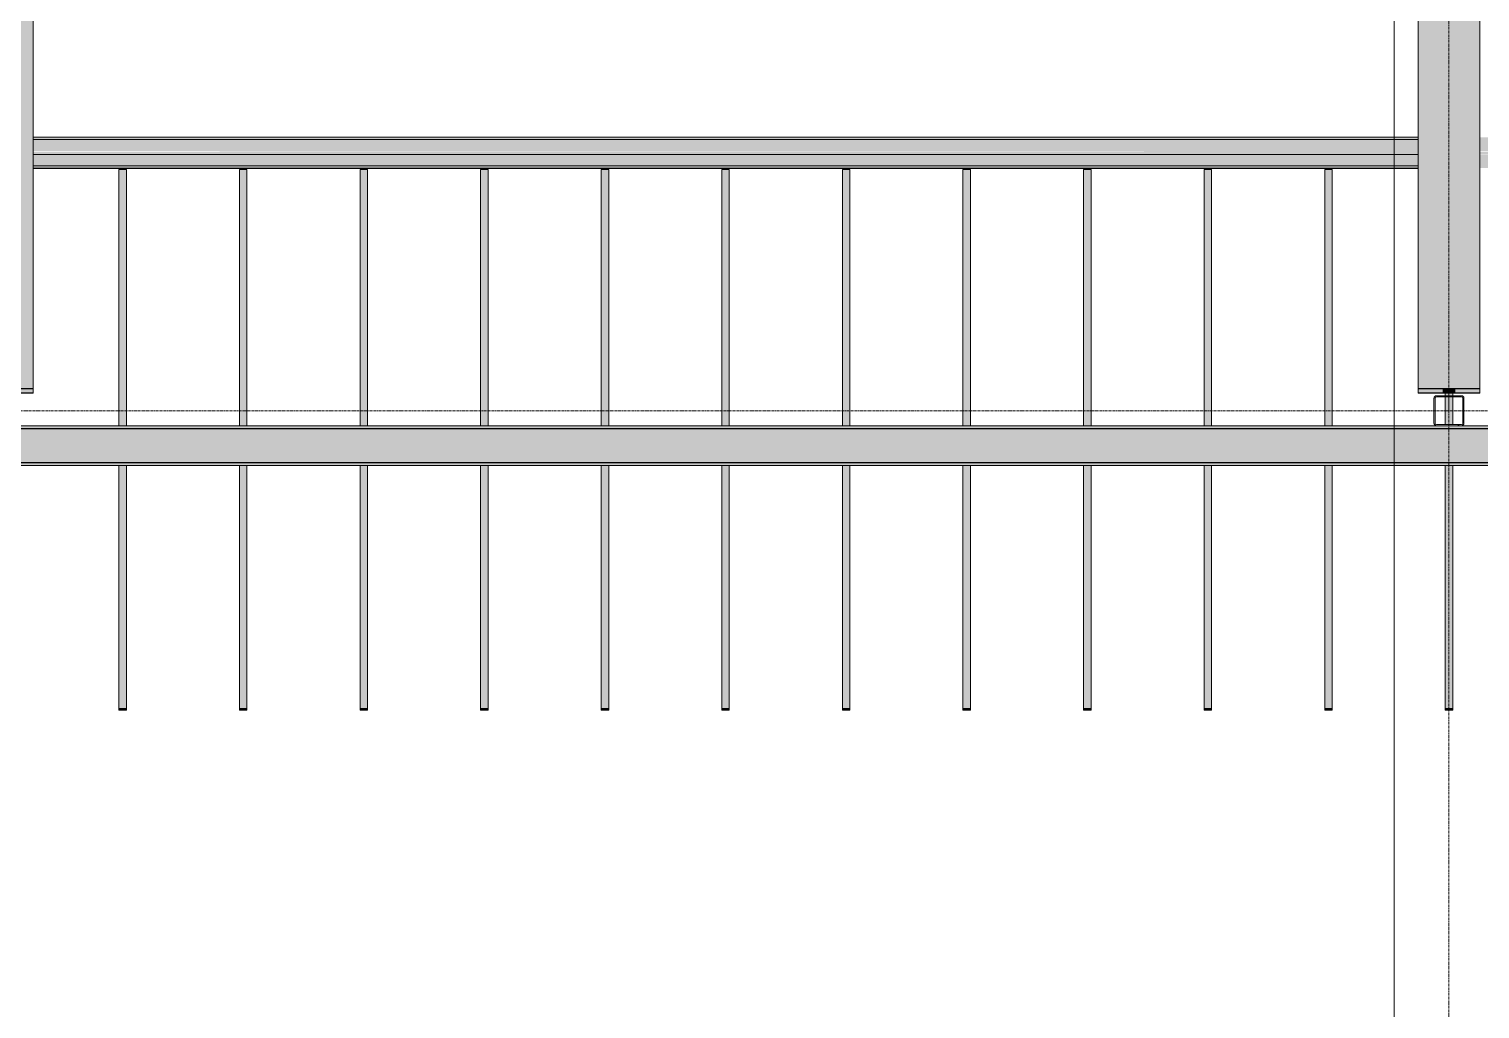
# Model space of a CAD drawing. Header units: inches. Extents: x 20139 to 37433, y -23296 to -20170.
# Drawn here: x 25117.8 to 25408.1, y -22904.1 to -22707.9 of the extents above; entities that cross this region are included whole.
import ezdxf

# ---------------------------------------------------------------- set-up
doc = ezdxf.new("R2010")
doc.units = ezdxf.units.IN
doc.header["$MEASUREMENT"] = 0
doc.linetypes.add('Grid Line 1_2_', pattern=[0.875, 0.5, -0.125, 0.125, -0.125])
for name, color, linetype, lineweight in [('G-ANNO-SYMB', 111, 'Continuous', 9), ('S-BEAM', 12, 'Continuous', 9), ('S-COLS', 52, 'Continuous', 9), ('S-GRID', 1, 'Continuous', 9)]:
    doc.layers.add(name, color=color, linetype=linetype, lineweight=lineweight)

# ---------------------------------------------------------------- blocks, each defined once
blk = doc.blocks.new('HSS-Hollow Structural Section-Column - HSS6X6X1_4-V8-Structural Framing')
at = {"layer": 'S-COLS'}
h = blk.add_hatch(dxfattribs=at)
h.set_pattern_fill('FP_5', color=256, style=0, pattern_type=2)
h.set_pattern_definition([(225, (25401.89, -22784.303), (23.758788, -23.758788), []), (225, (25401.89, -22820.303), (23.758788, -23.758788), [])])
h.paths.add_polyline_path([(-2.53, 3), (-2.86, 2.86), (-3, 2.53), (-2.7, 2.7)], flags=0)
h.paths.add_polyline_path([(2.53, 3), (2.7, 2.7), (3, 2.53), (2.86, 2.86)], flags=0)
h.paths.add_polyline_path([(-2.53, 3), (-2.53, 2.77), (2.53, 2.77), (2.53, 3)], flags=0)
h.paths.add_polyline_path([(-3, -2.53), (-2.86, -2.86), (-2.53, -3), (-2.7, -2.7)], flags=0)
h.paths.add_polyline_path([(-3, 2.53), (-3, -2.53), (-2.77, -2.53), (-2.77, 2.53)], flags=0)
h.paths.add_polyline_path([(3, -2.53), (2.7, -2.7), (2.53, -3), (2.86, -2.86)], flags=0)
h.paths.add_polyline_path([(2.77, 2.53), (2.77, -2.53), (3, -2.53), (3, 2.53)], flags=0)
h.paths.add_polyline_path([(-2.53, -2.77), (-2.53, -3), (2.53, -3), (2.53, -2.77)], flags=0)
at = {"layer": 'S-COLS', "lineweight": 15}
for p, q in [((-2.53, 3), (2.53, 3)), ((-3, -2.53), (-3, 2.53)), ((-2.77, 2.53), (-2.77, -2.53)), ((2.53, 2.77), (-2.53, 2.77)), ((2.77, -2.53), (2.77, 2.53)), ((3, 2.53), (3, -2.53)), ((-2.53, -2.77), (2.53, -2.77)), ((2.53, -3), (-2.53, -3))]:
    blk.add_line(p, q, dxfattribs=at)
for centre, radius, start, end in [((-2.53, 2.53), 0.466, 90, 180), ((2.53, 2.53), 0.466, 360, 90), ((-2.53, 2.53), 0.233, 90, 180), ((2.53, 2.53), 0.233, 0, 90), ((-2.53, -2.53), 0.466, 180, 270), ((-2.53, -2.53), 0.233, 180, 270), ((2.53, -2.53), 0.466, 270, 360), ((2.53, -2.53), 0.233, 270, 360)]:
    blk.add_arc(centre, radius, start, end, dxfattribs=at)
blk = doc.blocks.new('W-Wide Flange - W21X166-782557-Structural Framing')
at = {"layer": 'S-BEAM'}
for points in [[(23668.28, -22779.87), (23671.09, -22779.87), (23671.09, -22368.05), (23658.69, -22368.05), (23658.69, -22779.87)], [(23663.63, -22780.75), (23663.63, -22779.92), (23658.69, -22779.92), (23658.69, -22780.75)], [(23663.63, -22780.75), (23664.52, -22780.71), (23664.48, -22779.92), (23663.63, -22779.92), (23663.63, -22780.75)], [(23665.27, -22780.71), (23665.27, -22779.96), (23664.52, -22779.96), (23664.52, -22780.71)], [(23671.09, -22780.75), (23671.09, -22779.92), (23666.16, -22779.92), (23666.16, -22780.75), (23668.28, -22780.75)]]:
    blk.add_hatch(color=256, dxfattribs=at).paths.add_polyline_path(points, flags=0)
h = blk.add_hatch(color=256, dxfattribs=at)
h.paths.add_polyline_path([(23665.53, -22779.92), (23665.27, -22779.96), (23665.3, -22780.72), (23665.53, -22780.74)], flags=0)
h.paths.add_polyline_path([(23665.71, -22779.92), (23665.53, -22779.92), (23665.53, -22780.74), (23665.71, -22780.74)], flags=0)
h.paths.add_polyline_path([(23666.16, -22780.75), (23666.15, -22779.92), (23665.71, -22779.92), (23665.71, -22780.74), (23665.92, -22780.75)], flags=0)
for p, q in [((23658.69, -22779.87), (23658.69, -22368.05)), ((23671.09, -22779.87), (23671.09, -22368.05)), ((23658.69, -22779.92), (23658.69, -22779.87)), ((23658.69, -22779.87), (23671.09, -22779.87)), ((23663.63, -22779.92), (23658.69, -22779.92)), ((23658.69, -22780.75), (23658.69, -22779.92)), ((23658.69, -22780.8), (23658.69, -22780.75)), ((23658.69, -22780.75), (23663.63, -22780.75)), ((23671.09, -22780.8), (23658.69, -22780.8)), ((23664.52, -22780.71), (23664.52, -22779.96)), ((23665.27, -22779.96), (23665.27, -22780.71)), ((23671.09, -22779.92), (23666.16, -22779.92)), ((23666.16, -22780.75), (23671.09, -22780.75)), ((23671.09, -22779.87), (23671.09, -22779.92)), ((23671.09, -22780.75), (23671.09, -22779.92)), ((23671.09, -22780.75), (23671.09, -22780.8))]:
    blk.add_line(p, q, dxfattribs=at)
for centre, start_param, end_param in [((23663.63, -22779.96), 0, 1.570796), ((23663.63, -22780.71), 4.712389, 6.283185), ((23666.16, -22779.96), 1.570796, 3.141593), ((23666.16, -22780.71), 3.141593, 4.712389)]:
    blk.add_ellipse(centre, major_axis=(0.89, 0), ratio=0.041631, start_param=start_param, end_param=end_param, dxfattribs=at)
blk = doc.blocks.new('Girt_C - 8_D-757212-Structural Framing')
at = {"layer": 'S-BEAM'}
for points in [[(26260.33, -22787.88), (26266.89, -22787.88), (26266.89, -22787.3), (24627.39, -22787.3), (24627.39, -22787.88), (26225.77, -22787.88)], [(24627.39, -22794.66), (26266.89, -22794.66), (26266.89, -22787.95), (24627.39, -22787.95)], [(26260.33, -22795.3), (26266.89, -22795.3), (26266.89, -22794.73), (24627.39, -22794.73), (24627.39, -22795.3), (26225.77, -22795.3)]]:
    blk.add_hatch(color=256, dxfattribs=at).paths.add_polyline_path(points, flags=0)
for p, q in [((24627.39, -22787.88), (26266.89, -22787.88)), ((24627.39, -22787.95), (26266.89, -22787.95)), ((25399.36, -22787.3), (25114.92, -22787.3)), ((25688.86, -22787.3), (25404.42, -22787.3)), ((24627.39, -22794.66), (26266.89, -22794.66)), ((24627.39, -22794.73), (26266.89, -22794.73)), ((24627.39, -22795.3), (26266.89, -22795.3))]:
    blk.add_line(p, q, dxfattribs=at)
blk = doc.blocks.new('Dimension Lumber - 2x8-835966-Structural Framing')
at = {"layer": 'S-BEAM'}
h = blk.add_hatch(color=256, dxfattribs=at)
h.paths.add_polyline_path([(22821.27, -22843.93), (22821.27, -22795.3), (22819.77, -22795.3), (22819.77, -22843.93)], flags=0)
h.paths.add_polyline_path([(22819.77, -22787.3), (22821.27, -22787.3), (22821.27, -22736.04), (22819.77, -22736.04), (22819.77, -22762.9)], flags=0)
blk.add_hatch(color=256, dxfattribs=at).paths.add_polyline_path([(22821.27, -22844.23), (22821.27, -22843.93), (22819.77, -22843.93), (22819.77, -22844.23)], flags=0)
for p, q in [((22821.27, -22736.04), (22819.77, -22736.04)), ((22819.77, -22787.3), (22819.77, -22736.04)), ((22821.27, -22787.3), (22821.27, -22736.04)), ((22819.77, -22843.93), (22819.77, -22795.3)), ((22821.27, -22843.93), (22821.27, -22795.3)), ((22819.77, -22844.23), (22819.77, -22843.93)), ((22819.77, -22843.93), (22821.27, -22843.93)), ((22821.27, -22844.23), (22819.77, -22844.23)), ((22821.27, -22843.93), (22821.27, -22844.23))]:
    blk.add_line(p, q, dxfattribs=at)
blk = doc.blocks.new('Dimension Lumber - 2x8-V37-Structural Framing')
at = {"layer": 'S-BEAM'}
h = blk.add_hatch(color=256, dxfattribs=at)
h.paths.add_polyline_path([(23086.64, -22843.93), (23086.64, -22795.3), (23085.14, -22795.3), (23085.14, -22843.93)], flags=0)
h.paths.add_polyline_path([(23086.64, -22787.07), (23086.64, -22781.54), (23085.14, -22781.54), (23085.14, -22787.07)], flags=0)
h.paths.add_polyline_path([(23086.64, -22781.3), (23086.64, -22780.8), (23085.14, -22780.8), (23085.14, -22781.3), (23086.53, -22781.3)], flags=0)
blk.add_hatch(color=256, dxfattribs=at).paths.add_polyline_path([(23086.64, -22844.23), (23086.64, -22843.93), (23085.14, -22843.93), (23085.14, -22844.23)], flags=0)
for p, q in [((23085.14, -22781.3), (23085.14, -22780.8)), ((23085.14, -22787.07), (23085.14, -22781.54)), ((23086.64, -22781.3), (23086.64, -22780.8)), ((23086.64, -22787.07), (23086.64, -22781.54)), ((23085.14, -22843.93), (23085.14, -22795.3)), ((23086.64, -22843.93), (23086.64, -22795.3)), ((23085.14, -22844.23), (23085.14, -22843.93)), ((23085.14, -22843.93), (23086.64, -22843.93)), ((23086.64, -22844.23), (23085.14, -22844.23)), ((23086.64, -22843.93), (23086.64, -22844.23))]:
    blk.add_line(p, q, dxfattribs=at)
blk = doc.blocks.new('Girt_Z - 8_D-834910-Structural Framing')
at = {"layer": 'S-BEAM'}
h = blk.add_hatch(color=256, dxfattribs=at)
h.paths.add_polyline_path([(25974.69, -22730.04), (25974.69, -22729.58), (25697.59, -22729.58), (25697.59, -22730.04), (25949.28, -22730.04)], flags=0)
h.paths.add_polyline_path([(25685.19, -22730.04), (25685.19, -22729.58), (25408.09, -22729.58), (25408.09, -22730.04), (25672.8, -22730.04)], flags=0)
h.paths.add_polyline_path([(25395.69, -22730.04), (25395.69, -22729.58), (25118.59, -22729.58), (25118.59, -22730.04), (25327.19, -22730.04)], flags=0)
h.paths.add_polyline_path([(25106.19, -22730.04), (25106.19, -22729.58), (24829.09, -22729.58), (24829.09, -22730.04), (25050.71, -22730.04)], flags=0)
h.paths.add_polyline_path([(24816.69, -22730.04), (24816.69, -22729.58), (24539.59, -22729.58), (24539.59, -22730.04), (24774.22, -22730.04)], flags=0)
h.paths.add_polyline_path([(24527.19, -22730.04), (24527.19, -22729.58), (24250.09, -22729.58), (24250.09, -22730.04), (24497.74, -22730.04)], flags=0)
h = blk.add_hatch(color=256, dxfattribs=at)
h.paths.add_polyline_path([(25974.69, -22732.4), (25974.69, -22730.04), (25697.59, -22730.04), (25697.59, -22732.4), (25949.28, -22732.4)], flags=0)
h.paths.add_polyline_path([(25685.19, -22732.4), (25685.19, -22730.04), (25408.09, -22730.04), (25408.09, -22732.4), (25672.8, -22732.4)], flags=0)
h.paths.add_polyline_path([(25395.69, -22732.4), (25395.69, -22730.04), (25118.59, -22730.04), (25118.59, -22732.4), (25327.19, -22732.4)], flags=0)
h.paths.add_polyline_path([(25106.19, -22732.4), (25106.19, -22730.04), (24829.09, -22730.04), (24829.09, -22732.4), (25050.71, -22732.4)], flags=0)
h.paths.add_polyline_path([(24816.69, -22732.4), (24816.69, -22730.04), (24539.59, -22730.04), (24539.59, -22732.4), (24774.22, -22732.4)], flags=0)
h.paths.add_polyline_path([(24527.19, -22732.4), (24527.19, -22730.04), (24250.09, -22730.04), (24250.09, -22732.4), (24497.74, -22732.4)], flags=0)
h = blk.add_hatch(color=256, dxfattribs=at)
h.paths.add_polyline_path([(25949.28, -22732.6), (25974.69, -22732.5), (25974.69, -22732.4), (25697.59, -22732.5), (25697.59, -22732.6), (25880.16, -22732.6)], flags=0)
h.paths.add_polyline_path([(25685.19, -22732.6), (25685.19, -22732.4), (25408.09, -22732.5), (25408.09, -22732.6), (25672.8, -22732.6)], flags=0)
h.paths.add_polyline_path([(25395.69, -22732.6), (25395.69, -22732.4), (25118.59, -22732.5), (25118.59, -22732.6), (25327.19, -22732.6)], flags=0)
h.paths.add_polyline_path([(25106.19, -22732.6), (25106.19, -22732.4), (24829.09, -22732.5), (24829.09, -22732.6), (25050.71, -22732.6)], flags=0)
h.paths.add_polyline_path([(24816.69, -22732.6), (24816.69, -22732.4), (24539.59, -22732.51), (24539.59, -22732.6), (24774.22, -22732.6)], flags=0)
h.paths.add_polyline_path([(24527.19, -22732.6), (24527.19, -22732.4), (24250.09, -22732.5), (24250.09, -22732.6), (24497.74, -22732.6)], flags=0)
h = blk.add_hatch(color=256, dxfattribs=at)
h.paths.add_polyline_path([(25974.69, -22732.91), (25974.69, -22732.6), (25697.59, -22732.6), (25697.59, -22732.91), (25949.28, -22732.91)], flags=0)
h.paths.add_polyline_path([(25685.19, -22732.91), (25685.19, -22732.6), (25408.09, -22732.6), (25408.09, -22732.91), (25672.8, -22732.91)], flags=0)
h.paths.add_polyline_path([(25395.69, -22732.91), (25395.69, -22732.6), (25118.59, -22732.6), (25118.59, -22732.91), (25327.19, -22732.91)], flags=0)
h.paths.add_polyline_path([(25106.19, -22732.91), (25106.19, -22732.6), (24829.09, -22732.6), (24829.09, -22732.91), (25050.71, -22732.91)], flags=0)
h.paths.add_polyline_path([(24816.69, -22732.91), (24816.69, -22732.6), (24539.59, -22732.6), (24539.59, -22732.91), (24774.22, -22732.91)], flags=0)
h.paths.add_polyline_path([(24527.19, -22732.91), (24527.19, -22732.6), (24250.09, -22732.6), (24250.09, -22732.91), (24497.74, -22732.91)], flags=0)
h = blk.add_hatch(color=256, dxfattribs=at)
h.paths.add_polyline_path([(25974.69, -22735.31), (25974.69, -22732.99), (25697.59, -22732.99), (25697.59, -22735.31), (25949.28, -22735.31)], flags=0)
h.paths.add_polyline_path([(25685.19, -22735.31), (25685.19, -22732.99), (25408.09, -22732.99), (25408.09, -22735.31), (25672.8, -22735.31)], flags=0)
h.paths.add_polyline_path([(25395.69, -22735.31), (25395.69, -22732.99), (25118.59, -22732.99), (25118.59, -22735.31), (25327.19, -22735.31)], flags=0)
h.paths.add_polyline_path([(25106.19, -22735.31), (25106.19, -22732.99), (24829.09, -22732.99), (24829.09, -22735.31), (25050.71, -22735.31)], flags=0)
h.paths.add_polyline_path([(24816.69, -22735.31), (24816.69, -22732.99), (24539.59, -22732.99), (24539.59, -22735.31), (24774.22, -22735.31)], flags=0)
h.paths.add_polyline_path([(24527.19, -22735.31), (24527.19, -22732.99), (24250.09, -22732.99), (24250.09, -22735.31), (24497.74, -22735.31)], flags=0)
h = blk.add_hatch(color=256, dxfattribs=at)
h.paths.add_polyline_path([(25685.19, -22732.99), (25685.19, -22732.91), (25672.8, -22732.99)], flags=0)
h.paths.add_polyline_path([(25395.69, -22732.99), (25395.69, -22732.91), (25327.19, -22732.99)], flags=0)
h.paths.add_polyline_path([(25106.19, -22732.99), (25106.19, -22732.91), (25050.71, -22732.99)], flags=0)
h.paths.add_polyline_path([(24816.69, -22732.99), (24816.69, -22732.91), (24774.22, -22732.99)], flags=0)
h.paths.add_polyline_path([(24527.19, -22732.99), (24527.19, -22732.91), (24497.74, -22732.99)], flags=0)
h = blk.add_hatch(color=256, dxfattribs=at)
h.paths.add_polyline_path([(25974.69, -22735.74), (25974.69, -22735.31), (25697.59, -22735.31), (25697.59, -22735.74), (25949.28, -22735.74)], flags=0)
h.paths.add_polyline_path([(25685.19, -22735.74), (25685.19, -22735.31), (25408.09, -22735.31), (25408.09, -22735.74), (25672.8, -22735.74)], flags=0)
h.paths.add_polyline_path([(25395.69, -22735.74), (25395.69, -22735.31), (25118.59, -22735.31), (25118.59, -22735.74), (25327.19, -22735.74)], flags=0)
h.paths.add_polyline_path([(25106.19, -22735.74), (25106.19, -22735.31), (24829.09, -22735.31), (24829.09, -22735.74), (25050.71, -22735.74)], flags=0)
h.paths.add_polyline_path([(24816.69, -22735.74), (24816.69, -22735.31), (24539.59, -22735.31), (24539.59, -22735.74), (24774.22, -22735.74)], flags=0)
h.paths.add_polyline_path([(24527.19, -22735.74), (24527.19, -22735.31), (24250.09, -22735.31), (24250.09, -22735.74), (24497.74, -22735.74)], flags=0)
h = blk.add_hatch(color=256, dxfattribs=at)
h.paths.add_polyline_path([(25974.69, -22735.82), (25974.69, -22735.74), (25949.28, -22735.82)], flags=0)
h.paths.add_polyline_path([(25685.19, -22735.82), (25685.19, -22735.74), (25672.8, -22735.82)], flags=0)
h.paths.add_polyline_path([(25395.69, -22735.82), (25395.69, -22735.74), (25327.19, -22735.82)], flags=0)
h.paths.add_polyline_path([(25106.19, -22735.82), (25106.19, -22735.74), (25050.71, -22735.82)], flags=0)
h.paths.add_polyline_path([(24816.69, -22735.82), (24816.69, -22735.74), (24774.22, -22735.82)], flags=0)
h.paths.add_polyline_path([(24527.19, -22735.82), (24527.19, -22735.74), (24497.74, -22735.82)], flags=0)
for p, q in [((25395.69, -22729.58), (25118.59, -22729.58)), ((25395.69, -22730.04), (25118.59, -22730.04)), ((25395.69, -22732.99), (25118.59, -22732.99)), ((25395.69, -22735.31), (25118.59, -22735.31)), ((25395.69, -22735.74), (25118.59, -22735.74)), ((25395.69, -22735.82), (25118.59, -22735.82))]:
    blk.add_line(p, q, dxfattribs=at)

msp = doc.modelspace()

# ---------------------------------------------------------------- linework, layer by layer
at = {"layer": 'G-ANNO-SYMB'}
msp.add_line((25390.89967, -20315.10083), (25390.89967, -23273.8711), dxfattribs=at)
at = {"layer": 'S-BEAM'}
for p, q in [((25136.51523, -22736.0445), (25136.51523, -22735.82283)), ((25160.64023, -22736.0445), (25160.64023, -22735.82283)), ((25184.76523, -22736.0445), (25184.76523, -22735.82283)), ((25208.89023, -22736.0445), (25208.89023, -22735.82283)), ((25233.01523, -22736.0445), (25233.01523, -22735.82283)), ((25257.14023, -22736.0445), (25257.14023, -22735.82283)), ((25281.26523, -22736.0445), (25281.26523, -22735.82283)), ((25305.39023, -22736.0445), (25305.39023, -22735.82283)), ((25329.51523, -22736.0445), (25329.51523, -22735.82283)), ((25353.64023, -22736.0445), (25353.64023, -22735.82283)), ((25377.76523, -22736.0445), (25377.76523, -22735.82283)), ((25401.89023, -22781.30281), (25401.89023, -22780.80324)), ((25401.89023, -22784.30281), (25401.89023, -22781.53581))]:
    msp.add_line(p, q, dxfattribs=at)
at = {"layer": 'S-GRID', "linetype": 'Grid Line 1_2_'}
for p, q in [((25401.89023, -23275.7461), (25401.89023, -20486.01334)), ((26605.69865, -22784.30281), (21698.58403, -22784.30281))]:
    msp.add_line(p, q, dxfattribs=at)

# ---------------------------------------------------------------- block references
at = {"layer": 'S-BEAM'}
for name, p in [('W-Wide Flange - W21X166-782557-Structural Framing', (1447.5, 0)), ('W-Wide Flange - W21X166-782557-Structural Framing', (1737, 0)), ('Girt_Z - 8_D-834910-Structural Framing', (0, 0)), ('Dimension Lumber - 2x8-835966-Structural Framing', (2316, 0)), ('Dimension Lumber - 2x8-835966-Structural Framing', (2340.125, 0)), ('Dimension Lumber - 2x8-835966-Structural Framing', (2364.25, 0)), ('Dimension Lumber - 2x8-835966-Structural Framing', (2388.375, 0)), ('Dimension Lumber - 2x8-835966-Structural Framing', (2412.5, 0)), ('Dimension Lumber - 2x8-835966-Structural Framing', (2436.625, 0)), ('Dimension Lumber - 2x8-835966-Structural Framing', (2460.75, 0)), ('Dimension Lumber - 2x8-835966-Structural Framing', (2484.875, 0)), ('Dimension Lumber - 2x8-835966-Structural Framing', (2509, 0)), ('Dimension Lumber - 2x8-835966-Structural Framing', (2533.125, 0)), ('Dimension Lumber - 2x8-835966-Structural Framing', (2557.25, 0)), ('Dimension Lumber - 2x8-V37-Structural Framing', (2316, 0)), ('Girt_C - 8_D-757212-Structural Framing', (0, 0))]:
    msp.add_blockref(name, p, dxfattribs=at)
at = {"layer": 'S-COLS', "rotation": 180}
msp.add_blockref('HSS-Hollow Structural Section-Column - HSS6X6X1_4-V8-Structural Framing', (25401.89023, -22784.30281), dxfattribs=at)

doc.saveas('drawing.dxf')
